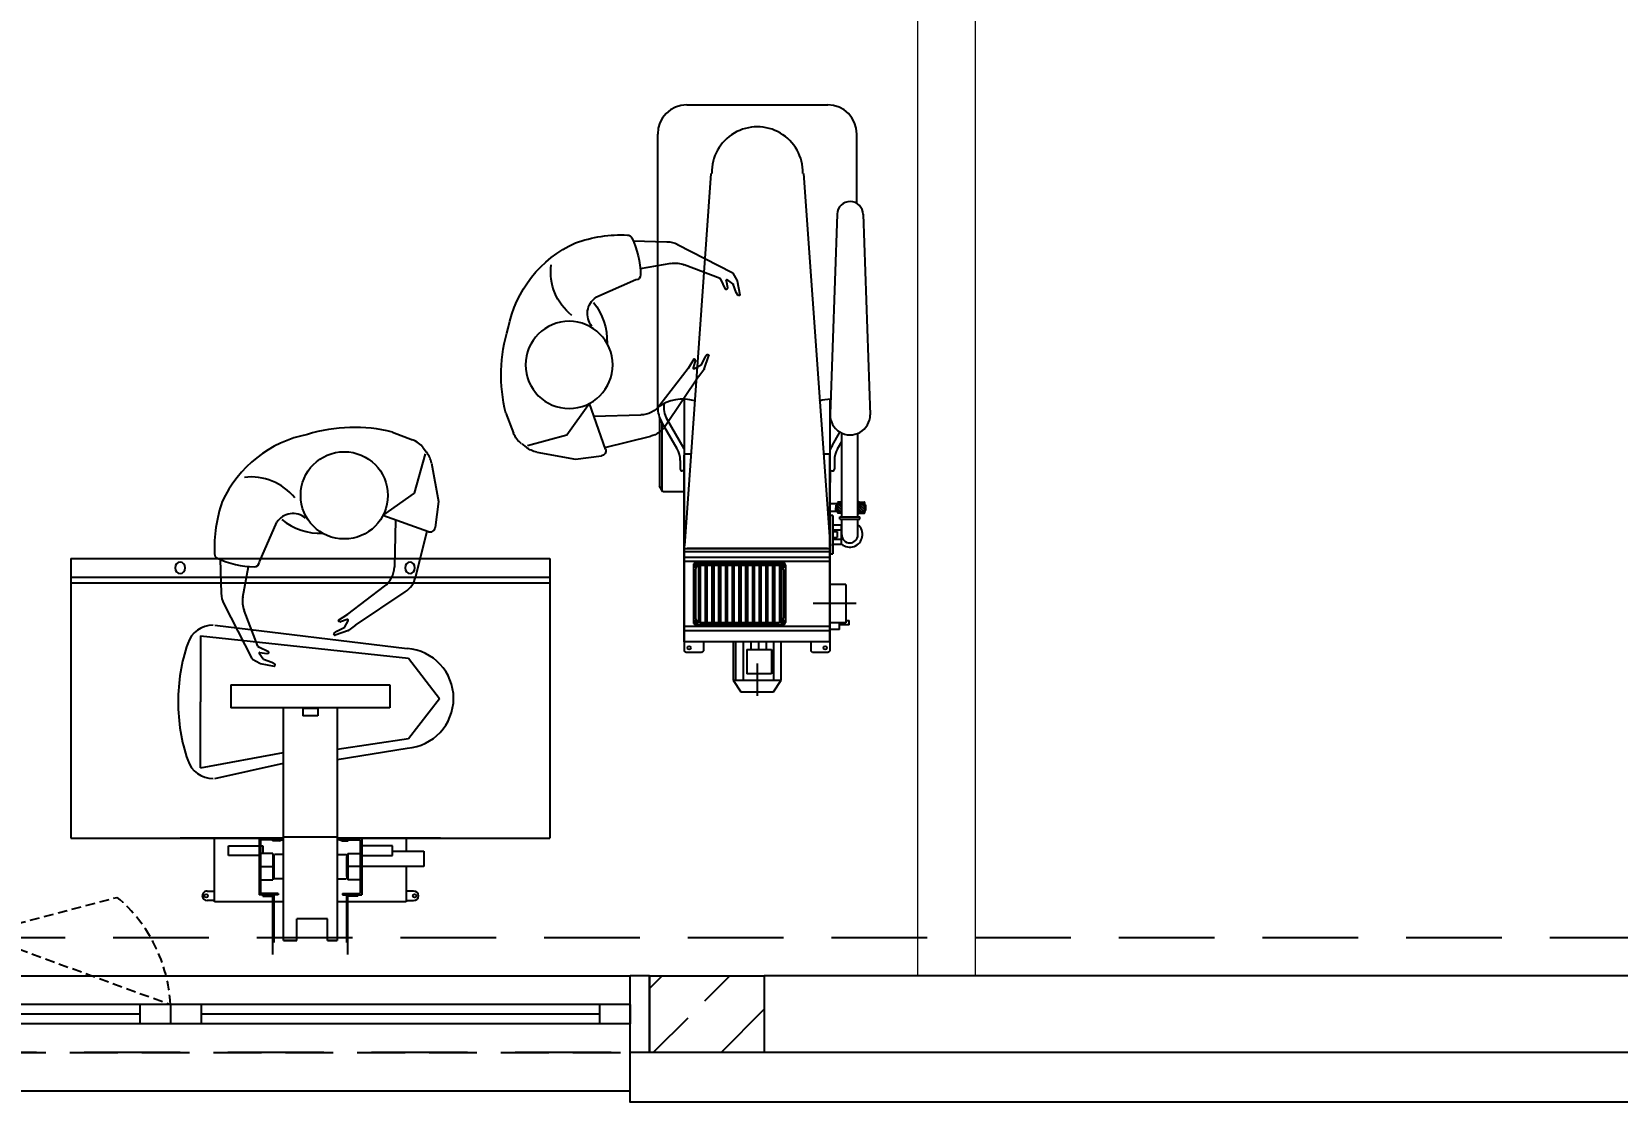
# Model space of a CAD drawing. Extents: x -5598 to 26293, y -3808 to 13850.
# Drawn here: x -1886.2 to -1472.4, y 9977 to 10256.3 of the extents above; entities that cross this region are included whole.
import ezdxf

# ---------------------------------------------------------------- set-up
doc = ezdxf.new("R2010")
doc.units = 0
doc.header["$LTSCALE"] = 100
doc.header["$MEASUREMENT"] = 0
doc.linetypes.add('( Hidden )', pattern=[0.375, 0.25, -0.125])
doc.linetypes.add('HIDDEN', pattern=[0.375, 0.25, -0.125])
for name, color, linetype in [('IZ', 7, 'Continuous'), ('KA-PEN', 5, 'Continuous'), ('KOLON', 7, 'Continuous'), ('OLCU DIS', 7, 'Continuous'), ('Rec-mantolamakulerengi', 230, 'Continuous'), ('TARAMA', 7, 'Continuous')]:
    doc.layers.add(name, color=color, linetype=linetype)
doc.layers.add('Y-DUVAR BIMS', color=14, linetype='Continuous', lineweight=25)
doc.layers.add('Y-DUVAR GAZBETON', color=161, linetype='Continuous', lineweight=20)
doc.styles.add('olcu', font='romans.shx', dxfattribs={"width": 0.5})
doc.dimstyles.new('1-200', dxfattribs={"dimtxt": 40, "dimasz": 2, "dimexe": 0, "dimexo": 0, "dimgap": 10, "dimtad": 1, "dimdec": 4, "dimrnd": 0.1, "dimzin": 9, "dimdsep": 46, "dimtxsty": 'olcu', "dimblk1": 'SOL', "dimblk2": 'SAG', "dimsah": 1, "dimcen": 0, "dimse1": 1, "dimse2": 1, "dimclre": 13, "dimadec": 0, "dimazin": 0, "dimtfac": 1, "dimtdec": 4, "dimtix": 1, "dimtmove": 2, "dimatfit": 2, "dimldrblk": 'SOL', "dimfxl": 0, "dimtolj": 1, "dimarcsym": 0})

# ---------------------------------------------------------------- blocks, each defined once
blk = doc.blocks.new('PEOPLE')
at = {"color": 0}
for p, q in [((26.2, 40.12), (26.15, 39.96)), ((26.21, 39.75), (26.86, 39.2)), ((29.91, 38.85), (26.46, 40.24)), ((26.86, 39.2), (28.85, 38.01)), ((28.92, 37.93), (29.68, 36.3)), ((31.68, 37.39), (30.02, 38.78)), ((3.55, 33.83), (-10.84, 27.72)), ((3.55, 33.83), (5.5, 34.78)), ((6.36, 33.68), (5.23, 32.29)), ((5.62, 34.81), (9.31, 35.32)), ((8.67, 34.42), (6.45, 33.75)), ((9.43, 34.79), (8.67, 34.42)), ((9.53, 35.14), (9.54, 34.98)), ((27.19, 36.28), (29.48, 34.64)), ((27.59, 36.7), (27.26, 36.63)), ((29.43, 36.04), (27.7, 36.69)), ((29.65, 34.35), (31.38, 24.52)), ((36.25, 21.81), (31.8, 37.2)), ((5.02, 30.63), (-5.81, 25.27)), ((7.64, 31.66), (5.02, 30.63)), ((5.4, 31.97), (7.24, 32.18)), ((7.35, 32.16), (7.65, 32.02)), ((-19.36, 13.25), (-14.21, 24.45)), ((-11.89, 8.87), (-9.27, 20.84)), ((31.04, 21.05), (28.1, 13.44)), ((34.97, 10.23), (36.41, 18.94)), ((-23.8, 6.29), (-21.69, 12.78)), ((-19.8, 13.5), (-8.88, 7.11)), ((25.06, 12.84), (18.62, 3.51)), ((-23.94, -3.94), (-23.8, 6.29)), ((-8.88, 7.11), (-18.14, 2.95)), ((-18.14, 2.95), (-22.85, -6.62)), ((-22.6, -8.23), (-23.25, -6.94)), ((-15.53, -13.81), (-20.26, -10.82)), ((6.8, -17.44), (6.8, -17.44))]:
    blk.add_line(p, q, dxfattribs=at)
blk.add_circle((0, 0), 11.38, dxfattribs=at)
for centre, radius, start, end in [((26.33, 39.9), 0.195, 161.8089, 230), ((26.38, 40.06), 0.195, 68.0576, 161.8089), ((28.75, 37.85), 0.195, 24.9914, 59.0869), ((29.77, 38.48), 0.39, 50, 68.0576), ((31.43, 37.09), 0.39, 16.1066, 50), ((5.67, 34.43), 0.39, 97.8948, 115.9524), ((6.51, 33.56), 0.195, 106.8655, 140.961), ((9.34, 35.13), 0.195, 4.1435, 97.8948), ((9.35, 34.97), 0.195, 295.9524, 4.1435), ((27.3, 36.44), 0.195, 101.8323, 234.5123), ((27.63, 36.51), 0.195, 69.4956, 101.8323), ((29.5, 36.22), 0.195, 249.4956, 24.9914), ((29.26, 34.32), 0.39, 3.8875, 54.5123), ((5.38, 32.17), 0.195, 140.961, 276.4567), ((7.27, 31.99), 0.195, 64.1201, 96.4567), ((7.57, 31.84), 0.195, 291.4401, 64.1201), ((-8.3, 21.74), 6.5, 112.983, 155.307), ((-2.92, 19.44), 6.5, 116.3585, 167.6312), ((24.98, 23.39), 6.5, 338.841, 10.0089), ((30, 20.01), 6.5, 350.5912, 16.1066), ((-20.45, 12.38), 1.3, 59.6303, 161.9895), ((26.33, 12.55), 1.3, 77.6408, 167.0429), ((21.45, -9.71), 24.09, 53.9079, 77.6408), ((4.9, -7.27), 16.1, 40.1536, 81.0592), ((0.16, 13.95), 36.41, 329.6005, 351.4172), ((34.88, 8.71), 1.3, 351.4172, 53.9079), ((15.01, 7.16), 5.13, 219.8633, 314.7534), ((-17.44, -4.03), 6.5, 179.2255, 206.5737), ((25.66, 4.88), 14.48, 207.4823, 266.2184), ((-16.79, -5.33), 6.5, 206.5737, 237.6796), ((6.36, 13.54), 30.98, 270.0699, 324.4348), ((1.96, 23.81), 41.49, 245.0718, 276.146)]:
    blk.add_arc(centre, radius, start, end, dxfattribs=at)
blk = doc.blocks.new('DIKIS MAK-2')
at = {"color": 0}
for p, q in [((-73, 125), (0, 125)), ((-73, 0), (-73, 125)), ((-68.1, 0), (-68.1, 125)), ((-66.6, 0), (-66.6, 125)), ((0, 69.5), (0, 125)), ((-46.96, 88.14), (-36.5, 96.22)), ((-26.04, 88.14), (-36.5, 96.22)), ((0, 96.5), (0, 69.5)), ((3.39, 83.9), (3.39, 92.1)), ((3.39, 92.1), (7.39, 92.1)), ((7.39, 92.1), (7.39, 75.9)), ((-55.58, 37.59), (-49.47, 87.78)), ((-52.8, 33.84), (-46.96, 88.14)), ((-23.24, 69.5), (-26.04, 88.14)), ((-20.53, 69.5), (-23.53, 87.78)), ((0, 87.5), (3.39, 87.5)), ((7.39, 87.5), (16.6, 87.5)), ((13.78, 89.46), (13.78, 87.5)), ((15.04, 90.7), (15.02, 90.7)), ((16.28, 87.5), (16.28, 89.46)), ((16.6, 87.5), (16.6, 69.5)), ((-40, 41.75), (-40, 83.25)), ((-40, 83.25), (-34, 83.25)), ((-34, 83.25), (-34, 41.75)), ((2, 83.9), (2, 75.9)), ((4.5, 83.9), (2, 83.9)), ((4.5, 75.9), (4.5, 83.9)), ((0, 75.9), (14.8, 75.9)), ((0.4, 70.7), (0.4, 75.5)), ((0.4, 75.5), (14.4, 75.5)), ((3.95, 72.3), (3.95, 75.5)), ((7.4, 75.5), (7.4, 72.3)), ((10.85, 75.5), (10.85, 72.3)), ((14.4, 70.9), (14.4, 75.5)), ((14.8, 70.9), (14.8, 75.9)), ((14.8, 70.9), (14.8, 75.9)), ((14.8, 74.88), (14.8, 71.98)), ((15.1, 74.88), (14.8, 74.88)), ((15.1, 74.88), (15.1, 72.28)), ((0, 70.9), (0.4, 70.9)), ((0.4, 70.7), (0, 69.7)), ((0.7, 70.68), (0.31, 69.7)), ((0.4, 72.4), (0.7, 72.4)), ((0.7, 70.68), (0.7, 72.4)), ((3.95, 72.3), (10.85, 72.3)), ((4.38, 72), (4.23, 71.85)), ((4.23, 69.5), (4.23, 71.85)), ((4.38, 72), (10.42, 72)), ((10, 72), (4.8, 72)), ((10.42, 72), (10.58, 71.85)), ((10.58, 69.5), (10.58, 71.85)), ((14.4, 70.9), (14.8, 70.9)), ((27.16, 71.98), (14.8, 71.98)), ((30.3, 72.28), (15.1, 72.28)), ((-34, 69.5), (26.66, 69.5)), ((-0.3, 69.5), (-0.3, 55.5)), ((26.66, 67), (21.06, 67)), ((21.06, 67), (21.06, 59)), ((26.66, 69.5), (26.66, 67)), ((26.66, 67), (26.66, 69.5)), ((-33.9, 60.53), (-33.9, 64.48)), ((-33.9, 64.48), (-31.9, 64.48)), ((-31.9, 64.48), (-31.9, 60.53)), ((-33.9, 60.53), (-31.9, 60.53)), ((26.66, 59), (21.06, 59)), ((26.66, 59), (26.66, 55.5)), ((26.66, 55.5), (26.66, 59)), ((26.66, 55.5), (-34, 55.5)), ((-18.38, 33.84), (-22.34, 55.5)), ((-15.61, 37.59), (-19.56, 55.5)), ((0, 55.5), (0, 28.5)), ((0, 0), (0, 55.5)), ((0.4, 54.3), (0, 55.3)), ((0, 54.1), (0.4, 54.1)), ((0.7, 54.32), (0.31, 55.3)), ((0.4, 54.3), (0.4, 49.5)), ((0.7, 54.32), (0.7, 52.6)), ((4.23, 55.5), (4.23, 53.15)), ((10.58, 55.5), (10.58, 53.15)), ((14.4, 54.1), (14.8, 54.1)), ((14.4, 54.1), (14.4, 49.5)), ((14.8, 54.1), (14.8, 49.1)), ((14.8, 54.1), (14.8, 49.1)), ((16.6, 55.5), (16.6, 37.5)), ((0.4, 52.6), (0.7, 52.6)), ((2, 49.5), (2, 50.1)), ((2, 50.1), (3.95, 50.1)), ((3.95, 52.7), (10.85, 52.7)), ((3.95, 52.7), (3.95, 49.5)), ((4.38, 53), (4.23, 53.15)), ((4.38, 53), (10.42, 53)), ((10, 53), (4.8, 53)), ((7.4, 49.5), (7.4, 52.7)), ((10.42, 53), (10.58, 53.15)), ((10.85, 49.5), (10.85, 52.7)), ((27.16, 53.02), (14.8, 53.02)), ((14.8, 50.12), (14.8, 53.02)), ((15.1, 50.12), (14.8, 50.12)), ((30.3, 52.72), (15.1, 52.72)), ((15.1, 50.12), (15.1, 52.72)), ((0, 49.1), (14.8, 49.1)), ((0.4, 49.5), (14.4, 49.5)), ((2, 41.1), (2, 49.1)), ((4.5, 49.1), (4.5, 41.1)), ((-40, 41.75), (-34, 41.75)), ((16.6, 37.5), (0, 37.5)), ((4.5, 41.1), (2, 41.1)), ((13.78, 35.54), (13.78, 37.5)), ((16.28, 37.5), (16.28, 35.54)), ((-52.8, 33.84), (-35.59, 33.84)), ((-18.38, 33.84), (-35.59, 33.84)), ((15.04, 34.3), (15.02, 34.3)), ((-73, 0), (-26, 0)), ((-26, 0), (0, 0))]:
    blk.add_line(p, q, dxfattribs=at)
for centre in [(15.03, 89.7), (15.03, 35.3)]:
    blk.add_circle(centre, 0.45, dxfattribs=at)
for centre, radius, start, end in [((-36.5, 86.88), 13, 90, 176.0379), ((-36.5, 86.88), 13, 3.9621, 90), ((15.02, 89.46), 1.24, 90, 180), ((15.04, 89.46), 1.24, 0, 90), ((-48.59, 37.11), 7, 180, 251.2773), ((-22.59, 37.11), 7, 288.7227, 0), ((15.02, 35.54), 1.24, 180, 270), ((15.04, 35.54), 1.24, 270, 0), ((-35.59, 75.47), 47.5, 251.2773, 270), ((-35.59, 75.47), 47.5, 270, 288.7227)]:
    blk.add_arc(centre, radius, start, end, dxfattribs=at)
at = {"color": 0, "extrusion": (0, 0, -1)}
for centre in [(-70.55, 88.51), (-70.55, 28.51)]:
    blk.add_ellipse(centre, major_axis=(1.5, 0), ratio=0.866025, start_param=3.141593, end_param=9.424778, dxfattribs=at)
at = {"color": 0, "rotation": 280.9927374682539}
blk.add_blockref('PEOPLE', (-89.46, 71.35), dxfattribs=at)
blk = doc.blocks.new('UTU-1')
at = {"color": 0}
for p, q in [((-101, 24.65), (-99.44, 25.55)), ((-82.77, 24.95), (-100.48, 24.95)), ((-81.49, 25.55), (-99.44, 25.55)), ((-89.76, 20.91), (-82.71, 24.98)), ((-78.91, 26), (-7.6, 26)), ((-101, 19.05), (-101, 24.65)), ((-89.78, 19.05), (-81.91, 23.6)), ((-142.9, 18.55), (-142.4, 19.05)), ((-142.9, 14.55), (-142.9, 18.55)), ((-76.8, 19.05), (-142.4, 19.05)), ((-140.1, -18.95), (-140.1, 19.05)), ((-140.1, -18.95), (-140.1, 19.05)), ((-140.1, 19.05), (-91.4, 19.05)), ((-137.12, 19.05), (-137.12, -18.95)), ((-136.05, 19.05), (-136.05, -18.95)), ((-120.05, 16.65), (-135.05, 16.65)), ((-119.06, 19.05), (-119.06, -18.95)), ((-117.99, 19.05), (-117.99, -18.95)), ((-116.49, 19.05), (-116.49, -18.95)), ((-115.73, 19.05), (-115.73, -18.95)), ((-115.73, -18.3), (-115.73, 18.3)), ((-17.86, 12.1), (-115.03, 19)), ((-76.8, 19.05), (-101, 19.05)), ((-95.5, 19.5), (-95.5, 19.61)), ((-92.76, 20.11), (-95, 20.11)), ((-91.1, 17.3), (-91.1, 19.05)), ((-142.4, 14.05), (-142.9, 14.55)), ((-140.1, 14.05), (-142.4, 14.05)), ((-135.55, 16.15), (-135.55, -6.85)), ((-135.05, 14.98), (-120.05, 14.98)), ((-135.05, 14.9), (-135.05, -5.6)), ((-120.05, 14.9), (-135.05, 14.9)), ((-120.05, 13.6), (-135.05, 13.6)), ((-135.05, 13.52), (-120.05, 13.52)), ((-135.05, 13.22), (-120.05, 13.22)), ((-120.05, 13.14), (-135.05, 13.14)), ((-134.99, 15.28), (-120.11, 15.28)), ((-120.14, 15.36), (-134.97, 15.36)), ((-121.3, 16.15), (-133.8, 16.15)), ((-120.05, 14.9), (-120.05, -5.6)), ((-119.55, 16.15), (-119.55, -6.85)), ((-120.05, 11.84), (-135.05, 11.84)), ((-135.05, 11.76), (-120.05, 11.76)), ((-135.05, 11.46), (-120.05, 11.46)), ((-120.05, 11.38), (-135.05, 11.38)), ((-120.05, 10.08), (-135.05, 10.08)), ((-135.05, 10), (-120.05, 10)), ((-135.05, 9.7), (-120.05, 9.7)), ((-120.05, 9.62), (-135.05, 9.62)), ((-120.05, 8.32), (-135.05, 8.32)), ((-150.1, 6.3), (-153.1, 4.3)), ((-153.1, 4.3), (-153.1, -4.2)), ((-150.1, 6.3), (-150.1, -6.2)), ((-140.1, 6.3), (-150.1, 6.3)), ((-140.1, 5.73), (-150.1, 5.73)), ((-135.05, 8.24), (-120.05, 8.24)), ((-135.05, 7.94), (-120.05, 7.94)), ((-120.05, 7.86), (-135.05, 7.86)), ((-120.05, 6.56), (-135.05, 6.56)), ((-135.05, 6.48), (-120.05, 6.48)), ((-135.05, 6.18), (-120.05, 6.18)), ((-120.05, 6.1), (-135.05, 6.1)), ((-120.05, 4.8), (-135.05, 4.8)), ((-135.05, 4.72), (-120.05, 4.72)), ((-135.05, 4.42), (-120.05, 4.42)), ((-120.05, 4.34), (-135.05, 4.34)), ((-145.71, 0.05), (-154.2, 0.05)), ((-140.1, 3.73), (-150.1, 3.73)), ((-148.46, -3.7), (-148.46, 2.73)), ((-142.12, 2.73), (-148.46, 2.73)), ((-142.12, 2.73), (-142.12, -3.7)), ((-140.1, 1.73), (-142.12, 1.73)), ((-120.05, 3.04), (-135.05, 3.04)), ((-135.05, 2.96), (-120.05, 2.96)), ((-135.05, 2.66), (-120.05, 2.66)), ((-120.05, 2.58), (-135.05, 2.58)), ((-120.05, 1.28), (-135.05, 1.28)), ((-135.05, 1.2), (-120.05, 1.2)), ((-135.05, 0.9), (-120.05, 0.9)), ((-120.05, 0.82), (-135.05, 0.82)), ((-142.12, -3.7), (-148.46, -3.7)), ((-140.1, -0.27), (-142.12, -0.27)), ((-140.1, -2.27), (-142.12, -2.27)), ((-120.05, -0.48), (-135.05, -0.48)), ((-135.05, -0.56), (-120.05, -0.56)), ((-135.05, -0.86), (-120.05, -0.86)), ((-120.05, -0.94), (-135.05, -0.94)), ((-120.05, -2.24), (-135.05, -2.24)), ((-135.05, -2.32), (-120.05, -2.32)), ((-135.05, -2.62), (-120.05, -2.62)), ((-120.05, -2.7), (-135.05, -2.7)), ((-120.05, -4), (-135.05, -4)), ((-135.05, -4.08), (-120.05, -4.08)), ((-153.1, -4.2), (-150.1, -6.2)), ((-140.1, -4.27), (-150.1, -4.27)), ((-150.1, -6.2), (-140.1, -6.2)), ((-135.05, -4.38), (-120.05, -4.38)), ((-120.05, -4.46), (-135.05, -4.46)), ((-120.05, -7.35), (-135.05, -7.35)), ((-120.06, -5.76), (-135.04, -5.76)), ((-135.03, -5.84), (-120.08, -5.84)), ((-134.93, -6.14), (-120.18, -6.14)), ((-120.22, -6.22), (-134.89, -6.22)), ((-121.3, -6.85), (-133.8, -6.85)), ((-17.86, -12.1), (-115.03, -19)), ((-142.9, -14.45), (-142.4, -13.95)), ((-142.9, -18.45), (-142.9, -14.45)), ((-140.1, -13.95), (-142.4, -13.95)), ((-130.1, -25.81), (-130.1, -14.54)), ((-142.4, -18.95), (-142.9, -18.45)), ((-76.8, -18.95), (-142.4, -18.95)), ((-140.1, -18.95), (-91.4, -18.95)), ((-136.9, -21.45), (-136.9, -18.95)), ((-135.1, -23.15), (-135.1, -18.95)), ((-125.1, -23.15), (-125.1, -18.95)), ((-117.1, -18.95), (-117.1, -19.75)), ((-107.1, -18.95), (-117.1, -18.95)), ((-117.1, -19.75), (-107.1, -19.75)), ((-107.1, -19.75), (-117.1, -19.75)), ((-114.6, -19.75), (-114.6, -22)), ((-113.35, -19.75), (-113.35, -21.85)), ((-112.9, -19.75), (-112.9, -20.85)), ((-111.3, -19.75), (-111.3, -20.85)), ((-110.85, -19.75), (-110.85, -21.85)), ((-109.6, -19.75), (-109.6, -22)), ((-107.1, -19.75), (-107.1, -18.95)), ((-106.11, -22.05), (-105.79, -20.54)), ((-106.1, -20.95), (-106.1, -18.95)), ((-106.03, -21.66), (-104.9, -20.54)), ((-105.84, -20.79), (-105.59, -20.54)), ((-105.79, -20.54), (-105.1, -20.54)), ((-104.41, -20.54), (-105.1, -20.54)), ((-104.09, -22.05), (-104.41, -20.54)), ((-104.1, -20.95), (-104.1, -18.95)), ((-96, -19), (-98.5, -19)), ((-95.5, -19.5), (-95.5, -19.61)), ((-92.76, -20.11), (-95, -20.11)), ((-91.1, -18.95), (-91.1, -17.3)), ((-88.97, -19.52), (-85.4, -21.58)), ((-28.5, -20.84), (-80.65, -18.99)), ((-136.9, -21.45), (-135.1, -21.45)), ((-135.7, -23.95), (-135.7, -21.45)), ((-135.7, -23.95), (-134.5, -23.95)), ((-125.1, -23.15), (-135.1, -23.15)), ((-134.5, -23.15), (-134.5, -23.95)), ((-109.6, -21.85), (-114.6, -21.85)), ((-111.3, -20.85), (-112.9, -20.85)), ((-112.2, -22.05), (-108.06, -22.05)), ((-108.06, -21.55), (-107.46, -21.55)), ((-108.06, -21.55), (-108.06, -26.75)), ((-107.46, -21.55), (-107.46, -26.75)), ((-107.46, -22.05), (-85.64, -22.05)), ((-106.56, -22.05), (-106.56, -21.05)), ((-103.74, -20.95), (-106.46, -20.95)), ((-106.11, -22.05), (-106.11, -20.95)), ((-104.1, -20.95), (-106.1, -20.95)), ((-105.7, -22.03), (-104.37, -20.7)), ((-105.01, -22.03), (-104.25, -21.27)), ((-104.32, -22.03), (-104.13, -21.84)), ((-104.09, -22.05), (-104.09, -20.95)), ((-103.64, -22.05), (-103.64, -21.05)), ((-89.76, -20.91), (-87.79, -22.05)), ((-112.2, -26.25), (-108.06, -26.25)), ((-108.06, -26.75), (-107.46, -26.75)), ((-107.46, -26.25), (-85.71, -26.25)), ((-106.91, -26.25), (-106.91, -26.28)), ((-103.39, -26.38), (-106.81, -26.38)), ((-106.56, -26.38), (-106.56, -27.89)), ((-103.74, -27.99), (-106.46, -27.99)), ((-106.23, -26.25), (-105.79, -28.36)), ((-106.11, -26.46), (-106.03, -26.38)), ((-106.11, -26.38), (-106.11, -27.99)), ((-106.05, -27.1), (-105.34, -26.38)), ((-104.23, -27.99), (-105.97, -27.99)), ((-105.93, -27.67), (-104.65, -26.38)), ((-104.19, -27.99), (-105.92, -27.99)), ((-105.81, -28.24), (-105.57, -27.99)), ((-105.79, -28.36), (-104.41, -28.36)), ((-105.57, -27.99), (-104.09, -26.52)), ((-105.25, -28.36), (-104.88, -27.99)), ((-104.88, -27.99), (-104.18, -27.3)), ((-104.56, -28.36), (-104.37, -28.17)), ((-103.96, -26.25), (-104.41, -28.36)), ((-104.09, -26.38), (-104.09, -27.99)), ((-103.64, -26.38), (-103.64, -27.89)), ((-103.29, -26.25), (-103.29, -26.28)), ((-28.5, -27.63), (-80.87, -29.48)), ((-25.72, -26), (-7.6, -26))]:
    blk.add_line(p, q, dxfattribs=at)
blk.add_lwpolyline([(0, 18.4), (0, -18.4)], dxfattribs=at)
for centre, radius in [((-141.65, 17.8), 0.45), ((-135.05, 16.15), 0.3), ((-120.05, 16.15), 0.3), ((-135.05, -6.85), 0.3), ((-120.05, -6.85), 0.3), ((-141.65, -17.7), 0.45)]:
    blk.add_circle(centre, radius, dxfattribs=at)
for centre, radius, start, end in [((-78.91, 18.4), 7.6, 90, 120), ((-88.08, 19.42), 11.29, 344.0588, 35.6667), ((-7.6, 18.4), 7.6, 0, 90), ((-92.76, 26.11), 6, 270, 300), ((-78.91, 18.4), 6, 80.4111, 120), ((-135.05, 16.15), 0.5, 180, 90), ((-135.05, 16.15), 0.5, 90, 180), ((-120.05, 16.15), 0.5, 90, 0), ((-120.05, 16.15), 0.5, 0, 90), ((-96, 19.5), 0.5, 295.8419, 0), ((-95, 19.61), 0.5, 90, 180), ((-133.8, 14.9), 1.25, 90, 180), ((-133.8, 14.9), 1.25, 90, 180), ((-121.3, 14.9), 1.25, 0, 90), ((-121.3, 14.9), 1.25, 0, 90), ((-17.63, 0), 11.9, 268.8353, 91.1647), ((-135.05, -6.85), 0.5, 270, 180), ((-135.05, -6.85), 0.5, 180, 270), ((-133.8, -5.6), 1.25, 180, 270), ((-121.3, -5.6), 1.25, 270, 0), ((-120.05, -6.85), 0.5, 0, 270), ((-120.05, -6.85), 0.5, 270, 0), ((-88.08, -19.42), 11.29, 1.4754, 16.6427), ((-96, -19.5), 0.5, 0, 90), ((-95, -19.61), 0.5, 180, 270), ((-92.76, -26.11), 6, 60, 90), ((-92.77, -26.1), 7.6, 60, 70.1846), ((-80.87, -24.23), 5.24, 87.9709, 270), ((-7.6, -18.4), 7.6, 270, 0), ((-112.1, -24.15), 3.3, 139.2509, 320.4788), ((-112.2, -24.15), 2.1, 90, 270), ((-112.1, -24.15), 3.3, 39.5212, 40.7491), ((-106.46, -21.05), 0.101, 90, 180), ((-103.74, -21.05), 0.101, 0, 90), ((-28.62, -24.23), 3.4, 270, 88), ((-106.81, -26.28), 0.101, 180, 270), ((-106.46, -27.89), 0.101, 180, 270), ((-103.74, -27.89), 0.101, 270, 0), ((-103.39, -26.28), 0.101, 270, 0)]:
    blk.add_arc(centre, radius, start, end, dxfattribs=at)
at = {"color": 0, "extrusion": (0, 0, -1), "zscale": -1, "rotation": 190.992737468254}
blk.add_blockref('PEOPLE', (67.83, 49.11), dxfattribs=at)
blk.add_blockref('PEOPLE', (67.83, 49.11), dxfattribs=at)
blk = doc.blocks.new('CAMASIRHANE-UTULEME')
at = {"color": 0}
for name, p, rotation in [('UTU-1', (-157.33, -662.27), 90), ('DIKIS MAK-2', (-336.49, -853.61), 270)]:
    blk.add_blockref(name, p, dxfattribs=dict(at, rotation=rotation))
blk = doc.blocks.new('20-30 hatil')
at = {"layer": 'TARAMA'}
h = blk.add_hatch(dxfattribs=at)
h.set_pattern_fill('ANSI33', color=253, scale=100)
h.set_pattern_definition([(45, (-14230.717, 46.517), (-17.67767, 17.67767), []), (45, (-14213.04, 46.517), (-17.67767, 17.67767), [12.5, -6.25])])
h.paths.add_polyline_path([(-15, 20), (-15, 0), (15, 0), (15, 20)])
at = {"color": 0}
blk.add_lwpolyline([(-15, 20), (15, 20), (15, 0), (-15, 0), (-15, 20)], dxfattribs=at)
blk = doc.blocks.new('*U490')
at = {"linetype": 'HIDDEN', "ltscale": 0.1}
for p, q in [((5, 12.5), (111.1, 40.46)), ((5, 12.5), (74.76, 30.88)), ((74.76, 30.88), (125, 12.5))]:
    blk.add_line(p, q, dxfattribs=at)
at = {"color": 0}
for p, q in [((5, 20), (245, 20)), ((245, 12.5), (5, 12.5)), ((5, 12.5), (5, 7.5)), ((13, 12.5), (13, 7.5)), ((117, 12.5), (117, 7.5)), ((125, 12.5), (125, 7.5)), ((133, 12.5), (133, 7.5)), ((237, 12.5), (237, 7.5)), ((245, 12.5), (245, 7.5)), ((117, 10), (13, 10)), ((237, 10), (133, 10)), ((245, 7.5), (5, 7.5)), ((5, -10), (245, -10))]:
    blk.add_line(p, q, dxfattribs=at)
at = {"color": 0, "linetype": 'HIDDEN', "ltscale": 0.5}
blk.add_line((5, 0), (245, 0), dxfattribs=at)
at = {"linetype": 'HIDDEN', "ltscale": 0.1}
blk.add_arc((85.64, 10.37), 39.42, 3.0975, 49.7607, dxfattribs=at)
at = {"layer": 'Rec-mantolamakulerengi'}
for p, q in [((5, 0), (5, 20)), ((245, 0), (245, 20))]:
    blk.add_line(p, q, dxfattribs=at)
for points in [[(5, 20), (0, 20)], [(250, 20), (245, 20)], [(5, 0), (0, 0)], [(250, 0), (245, 0)]]:
    blk.add_lwpolyline(points, dxfattribs=at)
at = {"layer": 'Y-DUVAR BIMS'}
for p, q in [((0, 0), (0, 20)), ((250, 0), (250, 20))]:
    blk.add_line(p, q, dxfattribs=at)
blk = doc.blocks.new('TASIYICI SISTEM (1.BODRUM KAT)')
at = {"layer": 'IZ', "color": 8, "linetype": 'HIDDEN'}
blk.add_line((-8120, -2300), (-7340, -2300), dxfattribs=at)
at = {"layer": 'IZ', "color": 8, "linetype": '( Hidden )'}
blk.add_lwpolyline([(-6490, -2330), (-8550, -2330), (-8550, -60), (-6490, -60)], close=True, dxfattribs=at)
blk = doc.blocks.new('SOL')
at = {"color": 0}
for p, q in [((0, 30), (0, -6.96)), ((7.58, 0), (-6.97, 0))]:
    blk.add_line(p, q, dxfattribs=at)
blk.add_circle((0, 0), 3, dxfattribs=at)
blk = doc.blocks.new('SAG')
at = {"color": 0}
for p, q in [((0, -30), (0, 6.96)), ((7.58, 0), (-6.97, 0))]:
    blk.add_line(p, q, dxfattribs=at)
blk.add_circle((0, 0), 3, dxfattribs=at)
blk = doc.blocks.new('*D370')
at = {"layer": 'OLCU DIS', "color": 0, "lineweight": -2, "transparency": 16777216}
blk.add_line((-2758, 12775), (-212, 12775), dxfattribs=at)
at = {"layer": 'OLCU DIS', "color": 0, "lineweight": -2, "transparency": 16777216, "xscale": 2, "yscale": 2, "zscale": 2, "rotation": 180}
blk.add_blockref('SOL', (-2760, 12775), dxfattribs=at)
at = {"layer": 'OLCU DIS', "color": 0, "lineweight": -2, "transparency": 16777216, "xscale": 2, "yscale": 2, "zscale": 2}
blk.add_blockref('SAG', (-210, 12775), dxfattribs=at)
at = {"layer": 'OLCU DIS', "color": 0, "transparency": 16777216, "insert": (-996.78, 12805), "char_height": 40, "attachment_point": 5, "style": 'olcu'}
blk.add_mtext('\\A1;2550', dxfattribs=at)

msp = doc.modelspace()

# ---------------------------------------------------------------- linework, layer by layer
at = {"layer": 'Rec-mantolamakulerengi'}
msp.add_lwpolyline([(-1120, 9989.99996), (-1120, 9977.00011), (-1730, 9977.00007), (-1730, 9990.00001)], dxfattribs=at)
at = {"layer": 'Y-DUVAR BIMS'}
for p, q in [((-1725, 10010.00004), (-1725, 9990.00004)), ((-1460, 10010.00004), (-1695, 10009.99989)), ((-1460, 9990.00004), (-1695, 9990.00004))]:
    msp.add_line(p, q, dxfattribs=at)
at = {"layer": 'Y-DUVAR GAZBETON'}
for p, q in [((-1655, 10910), (-1655, 10010.00004)), ((-1640, 10895), (-1640, 10010.00004))]:
    msp.add_line(p, q, dxfattribs=at)

# ---------------------------------------------------------------- block references
at = {"layer": 'IZ', "color": 11}
msp.add_blockref('CAMASIRHANE-UTULEME', (-1539.5, 10899.5), dxfattribs=at)
at = {"layer": 'KA-PEN'}
msp.add_blockref('*U490', (-1975, 9989.99979), dxfattribs=at)
at = {"layer": 'KOLON'}
msp.add_blockref('TASIYICI SISTEM (1.BODRUM KAT)', (5880, 12320), dxfattribs=at)
at = {"layer": 'KOLON', "color": 4}
msp.add_blockref('20-30 hatil', (-1710, 9989.99989), dxfattribs=at)

# ---------------------------------------------------------------- dimensions: what is measured, and where the dimension line sits
at = {"layer": 'OLCU DIS', "color": 7}
dim = msp.add_linear_dim(base=(-210, 12775), p1=(-2760, 10060), p2=(-210, 12350), dimstyle='1-200', dxfattribs=at)
dim.commit()
dim.dimension.update_dxf_attribs({"geometry": '*D370', "text_midpoint": (-996.77721, 12805), "dimtype": 160})

doc.saveas('drawing.dxf')
